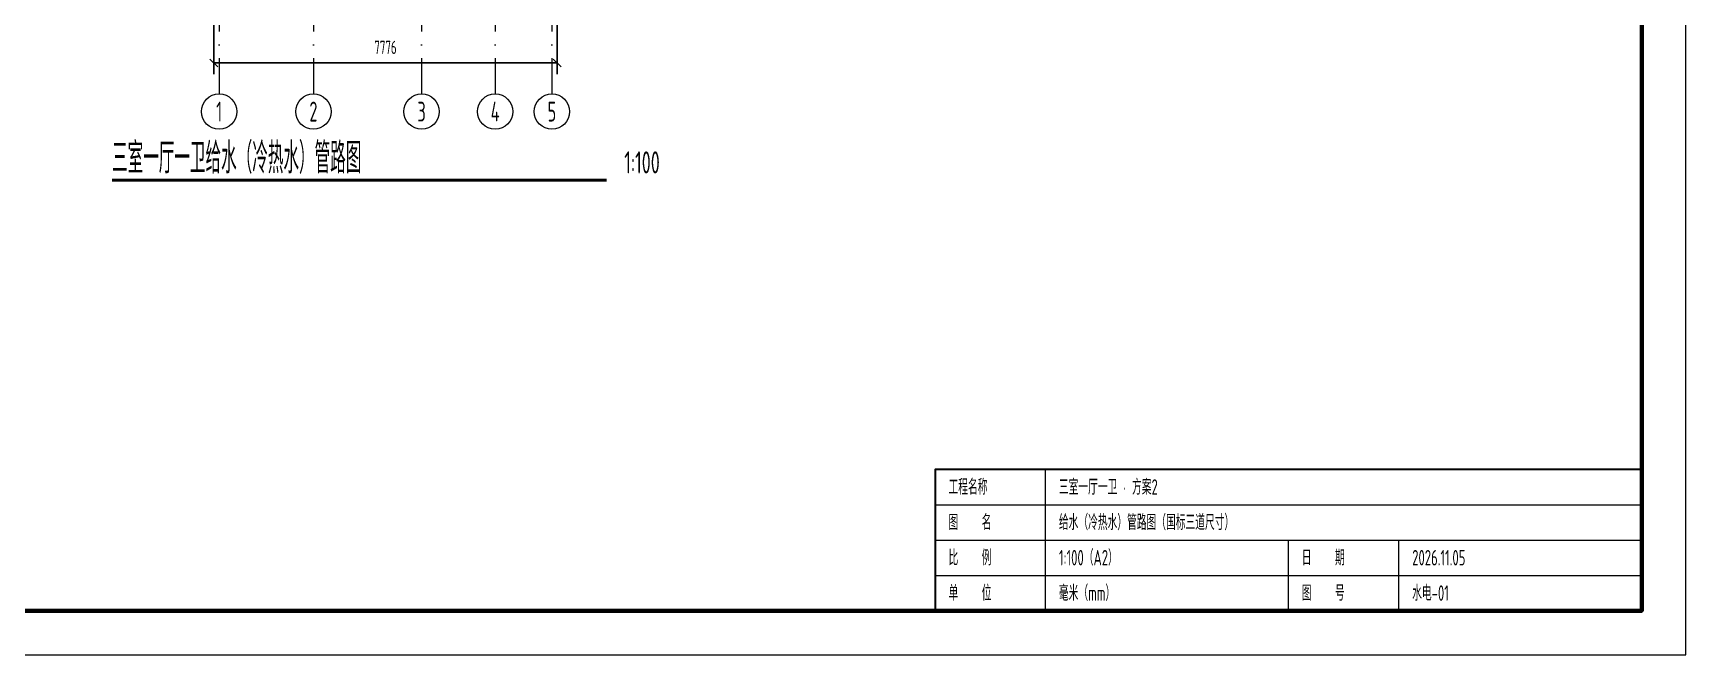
# Model space of a CAD drawing. Header units: millimetres. Extents: x -26062 to 33338, y -26608 to 15392.
# Drawn here: x -4094 to 33338, y -26608 to -12535 of the extents above; entities that cross this region are included whole.
import ezdxf
from ezdxf.enums import TextEntityAlignment as Align

# ---------------------------------------------------------------- set-up
doc = ezdxf.new("R2010")
doc.units = ezdxf.units.MM
doc.header["$LTSCALE"] = 100
doc.linetypes.add('CENTER', pattern=[24, 18, -3, 0, -3])
for name, color, linetype, lineweight in [('ANNO', 7, 'CONTINUOUS', 25), ('AXIS', 1, 'CENTER', 13), ('AXIS-NUM', 3, 'CONTINUOUS', 18), ('DIM', 3, 'CONTINUOUS', 13), ('FRAME', 7, 'CONTINUOUS', 70), ('TITLE', 7, 'CONTINUOUS', 18)]:
    doc.layers.add(name, color=color, linetype=linetype, lineweight=lineweight)
doc.styles.add('HZ', font='gbenor.shx', dxfattribs={"width": 0.7, "bigfont": 'gbcbig.shx'})
doc.dimstyles.new('GB', dxfattribs={"dimscale": 100, "dimtxt": 3, "dimasz": 1.25, "dimexe": 2.5, "dimexo": 2, "dimgap": 1, "dimtad": 1, "dimdec": 0, "dimtxsty": 'HZ', "dimtsz": 1.25, "dimcen": 2.5, "dimazin": 3, "dimtfac": 1, "dimtmove": 1, "dimatfit": 3})

# ---------------------------------------------------------------- blocks, each defined once
blk = doc.blocks.new('*D44')
at = {"color": 0, "lineweight": -2}
for p, q in [((0, -10412), (0, -13462)), ((7776, -10412), (7776, -13462)), ((-88.39, -13123.61), (88.39, -13300.39)), ((0, -13212), (7776, -13212)), ((7687.61, -13123.61), (7864.39, -13300.39))]:
    blk.add_line(p, q, dxfattribs=at)
at = {"color": 0, "lineweight": -2, "style": 'HZ', "width": 0.7}
blk.add_text('7776', height=300, dxfattribs=at).set_placement((3888, -13098.36), align=Align.BOTTOM_CENTER)

msp = doc.modelspace()

# ---------------------------------------------------------------- linework, layer by layer
at = {"layer": 'ANNO', "lineweight": 50}
msp.add_line((-2304.86, -15862), (8895.14, -15862), dxfattribs=at)
at = {"layer": 'AXIS'}
for p, q in [((120, 3700), (120, -13912)), ((2255, 3700), (2255, -13912)), ((4705, 3700), (4705, -13912)), ((6371, 3700), (6371, -13912)), ((7656, 3700), (7656, -13912))]:
    msp.add_line(p, q, dxfattribs=at)
at = {"layer": 'AXIS-NUM'}
for centre in [(120, -14312), (2255, -14312), (4705, -14312), (6371, -14312), (7656, -14312)]:
    msp.add_circle(centre, 400, dxfattribs=at)
at = {"layer": 'FRAME', "lineweight": 70}
msp.add_lwpolyline([(-23562, -25607.99), (32338, -25607.99), (32338, 14392.01), (-23562, 14392.01)], close=True, dxfattribs=at)
at = {"layer": 'TITLE'}
for p, q in [((18838, -25607.99), (18838, -22407.99)), ((16338, -23207.99), (32338, -23207.99)), ((16338, -24007.99), (32338, -24007.99)), ((24338, -25607.99), (24338, -24007.99)), ((26838, -25607.99), (26838, -24007.99)), ((16338, -24807.99), (32338, -24807.99))]:
    msp.add_line(p, q, dxfattribs=at)
msp.add_lwpolyline([(-26062, -26607.99), (33338, -26607.99), (33338, 15392.01), (-26062, 15392.01)], close=True, dxfattribs=at)
at = {"layer": 'TITLE', "lineweight": 35}
msp.add_lwpolyline([(16338, -25607.99), (32338, -25607.99), (32338, -22407.99), (16338, -22407.99)], close=True, dxfattribs=at)

# ---------------------------------------------------------------- texts
at = {"layer": 'ANNO', "style": 'HZ', "width": 0.7}
for s, height, p in [('三室一厅一卫给水（冷热水）管路图', 700, (-2304.86, -15712)), ('1:100', 500, (9295.14, -15712))]:
    msp.add_text(s, height=height, dxfattribs=at).set_placement(p)
at = {"layer": 'AXIS-NUM', "style": 'HZ', "width": 0.7}
for s, p in [('1', (120, -14312)), ('2', (2255, -14312)), ('3', (4705, -14312)), ('4', (6371, -14312)), ('5', (7656, -14312))]:
    msp.add_text(s, height=450, dxfattribs=at).set_placement(p, align=Align.MIDDLE_CENTER)
at = {"layer": 'TITLE', "style": 'HZ', "width": 0.7}
for s, p in [('工程名称', (16638, -22807.99)), ('三室一厅一卫 · 方案2', (19138, -22807.99)), ('图    名', (16638, -23607.99)), ('给水（冷热水）管路图（国标三道尺寸）', (19138, -23607.99)), ('比    例', (16638, -24407.99)), ('1:100（A2）', (19138, -24407.99)), ('日    期', (24638, -24407.99)), ('2026.11.05', (27138, -24407.99)), ('单    位', (16638, -25207.99)), ('毫米（mm）', (19138, -25207.99)), ('图    号', (24638, -25207.99)), ('水电-01', (27138, -25207.99))]:
    msp.add_text(s, height=350, dxfattribs=at).set_placement(p, align=Align.MIDDLE_LEFT)

# ---------------------------------------------------------------- dimensions: what is measured, and where the dimension line sits
at = {"layer": 'DIM'}
dim = msp.add_linear_dim(base=(7776, -13212), p1=(0, -10212), p2=(7776, -10212), dimstyle='GB', dxfattribs=at)
dim.commit()
dim.dimension.update_dxf_attribs({"geometry": '*D44', "text_midpoint": (3888, -12948.36)})

doc.saveas('drawing.dxf')
